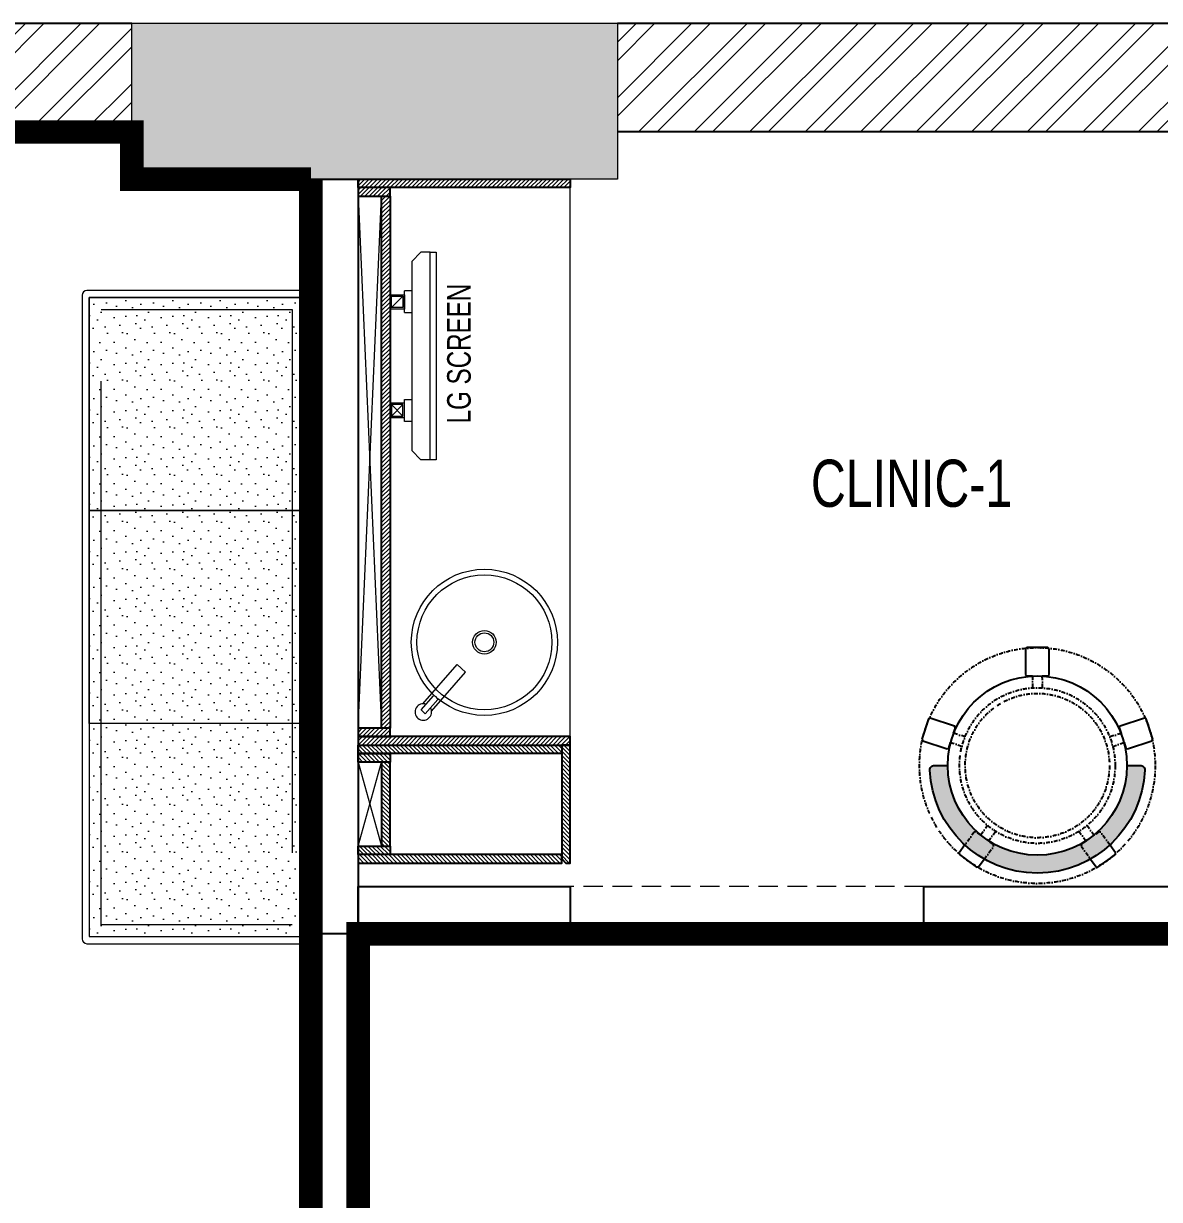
# Model space of a CAD drawing. Header units: feet. Extents: x 3261276 to 3279806, y -5766786 to -5760286.
# Drawn here: x 3274757 to 3277166, y -5762779 to -5760286 of the extents above; entities that cross this region are included whole.
import ezdxf

# ---------------------------------------------------------------- set-up
doc = ezdxf.new("R2010")
doc.units = ezdxf.units.FT
doc.header["$LTSCALE"] = 33
doc.header["$MEASUREMENT"] = 0
for name, pattern in [('a_p6_plan_L18$0$HIDDEN', [0.375, 0.25, -0.125]), ('ACAD_ISO03W100', [30, 12, -18]), ('DASHDOT2', [0.5, 0.25, -0.125, 0, -0.125]), ('HIDDEN2', [4.7624999999999975, 3.174999999999998, -1.587499999999999])]:
    doc.linetypes.add(name, pattern=pattern)
doc.layers.add('A-WALL', color=1, linetype='Continuous')
for name, color, linetype, lineweight in [('Column', 243, 'Continuous', 9), ('Floor-Unit', 1, 'Continuous', 13), ('HATCH', 9, 'Continuous', 9), ('LENS-CURTAIN', 5, 'a_p6_plan_L18$0$HIDDEN', 9), ('LENS-FURNITURE', 13, 'Continuous', 9), ('LENS-HATCH', 251, 'Continuous', 5), ('LENS-PARTITION', 21, 'Continuous', 25), ('LENS_DIMENSION', 193, 'Continuous', 0), ('LENS_TEXT', 31, 'Continuous', 5), ('LK-FF&E FLOOR', 1, 'Continuous', 9), ('LK-FF&E WALL', 1, 'Continuous', 9), ('LK-FLUTTED FINISH', 20, 'Continuous', 30), ('LK-IT', 3, 'Continuous', 18), ('LK-MIRROR', 133, 'Continuous', 13), ('LK-TILES FINISH', 251, 'Continuous', 5), ('LN-ELEVATION-1', 81, 'Continuous', 25), ('LN-ELEVATION-2', 103, 'Continuous', 20), ('LN-ELEVATION-3', 125, 'Continuous', 18), ('LN-ELEVATION-5', 167, 'Continuous', 5), ('LN-HATCH', 251, 'Continuous', 0), ('TV', 92, 'Continuous', 18)]:
    doc.layers.add(name, color=color, linetype=linetype, lineweight=lineweight)
doc.styles.get("Standard").update_dxf_attribs({"font": 'GILC____.TTF'})
pattern_1 = [(44.99999999999998, (35858.5, -100655.3575484328), (-4.419417382415918, 4.419417382415923), [])]

# ---------------------------------------------------------------- blocks, each defined once
blk = doc.blocks.new('A$C4c1cf22f')
at = {"layer": 'Column'}
h = blk.add_hatch(color=8, dxfattribs=at)
h.dxf.hatch_style = 1
h.paths.add_polyline_path([(-3790, 0), (-3790, 450), (-4820, 450), (-4820, 0)])
h.paths.add_polyline_path([(-4820, 6500), (-4820, 6170), (-3790, 6170), (-3790, 6500)])
h.paths.add_polyline_path([(0, 6160), (0, 6500), (-1690, 6500), (-1690, 6160)])
h.paths.add_polyline_path([(-660, 0), (-660, 450), (-1690, 450), (-1690, 0)])
h.paths.add_polyline_path([(-10860, 0), (-10860, 380), (-11880, 380), (-11880, 0)])
h.paths.add_polyline_path([(-17480, 0), (-16880, 0), (-16880, 410), (-17480, 410)])
h.paths.add_polyline_path([(-17480, 6500), (-17480, 6090), (-16880, 6090), (-16880, 6500)])
at = {"layer": 'LN-HATCH'}
h = blk.add_hatch(dxfattribs=at)
h.set_pattern_fill('ANSI32', color=256, scale=222)
h.set_pattern_definition([(45, (-3078826.564538453, 5459819.806017673), (-58.86663953378008, 58.86663953378008), []), (45, (-3078787.320112163, 5459819.806017673), (-58.86663953378008, 58.86663953378008), [])])
h.paths.add_polyline_path([(-4820, 0), (-4820, 230), (-10860, 230), (-10860, 0)])
h.paths.add_polyline_path([(-1690, 0), (-1690, 230), (-3790, 230), (-3790, 0)])
h.paths.add_polyline_path([(0, 0), (0, 6160), (-230, 6160), (-230, 2230), (-230, 450), (-660, 450), (-660, 0)])
h.paths.add_polyline_path([(-1460, 450), (-1460, 2230), (-1690, 2230), (-1690, 450)])
h.paths.add_polyline_path([(-230, 2000), (-230, 2230), (-790, 2230), (-790, 2000)])
h.paths.add_polyline_path([(-1690, 6270), (-1690, 6500), (-3790, 6500), (-3790, 6270)])
h.paths.add_polyline_path([(-4820, 6270), (-4820, 6500), (-16880, 6500), (-16880, 6270)])
h.paths.add_polyline_path([(-11880, 0), (-11880, 230), (-16880, 230), (-16880, 0)])
at = {"layer": 'A-WALL'}
for p, q in [((-4820, 6500), (-16880, 6500)), ((-1690, 6500), (-3790, 6500)), ((-4820, 6270), (-16880, 6270)), ((-1690, 6270), (-3790, 6270))]:
    blk.add_line(p, q, dxfattribs=at)
at = {"layer": 'Column'}
for p, q in [((-3790, 6500), (-4820, 6500)), ((-4820, 6170), (-4820, 6500)), ((-3790, 6500), (-3790, 6170)), ((-3790, 6170), (-4820, 6170))]:
    blk.add_line(p, q, dxfattribs=at)
blk = doc.blocks.new('rtf')
at = {"color": 0, "linetype": 'ByBlock', "lineweight": -2}
for p, q in [((16412.5253540573, -172798.8148984113), (16452.40026456733, -172798.8148984113)), ((16412.5253540573, -172810.8148984113), (16412.5253540573, -172798.8148984113)), ((16412.5253540573, -172810.8148984113), (16452.40026456733, -172810.8148984113)), ((16425.26329468148, -172793.1007600746), (16535.26329468148, -172793.1007600746)), ((16535.26329468148, -172793.1007600746), (16535.26329468148, -172817.1007600746)), ((16425.26329468148, -172817.1007600746), (16535.26329468148, -172817.1007600746))]:
    blk.add_line(p, q, dxfattribs=at)
for centre, radius, start, end in [((16412.5253540573, -172805.1007600746), 17.5, 21.05058810897431, 340.9421780194656), ((16444.53660690578, -172804.8148984114), 9.891264419597851, 322.656233941354, 37.34376605891414)]:
    blk.add_arc(centre, radius, start, end, dxfattribs=at)
blk = doc.blocks.new('dsg')
at = {"color": 0, "linetype": 'ByBlock', "lineweight": -2}
for radius in [155, 143, 25, 20]:
    blk.add_circle((11491.5035008227, -171102.5847399924), radius, dxfattribs=at)
blk.add_blockref('rtf', (-5117.472106590168, 1702.9323767405), dxfattribs=at)
blk = doc.blocks.new('CLINIC - CABINET SINK')
at = {"layer": 'LN-HATCH', "ltscale": 0.5}
h = blk.add_hatch(dxfattribs=at)
h.set_pattern_fill('ANSI31', color=256, scale=2)
h.set_pattern_definition([(45, (4052861.500382861, 1708016.355767586), (-4.490128060534575, 4.490128060534575), [])])
h.paths.add_polyline_path([(-563.359543572413, 156.9999999999999), (564.640456427587, 156.9999999999999), (564.640456427587, 174.9999999999999), (-563.359543572413, 174.9999999999999)])
h.paths.add_polyline_path([(582.6404564275867, 225), (600.6404564275867, 225), (600.6404564275867, -225), (582.6404564275867, -225)])
h.paths.add_polyline_path([(564.640456427587, 225), (582.6404564275867, 225), (582.6404564275867, 156.9999999999999), (564.640456427587, 156.9999999999999)])
h.paths.add_polyline_path([(-581.359543572413, 225), (-599.359543572413, 225), (-599.359543572413, -225), (-581.359543572413, -225)])
h.paths.add_polyline_path([(-581.359543572413, 225), (-563.359543572413, 225), (-563.359543572413, 156.9999999999999), (-581.359543572413, 156.9999999999999)])
at = {"layer": 'LN-ELEVATION-1', "ltscale": 0.5}
for points in [[(-581.359543572413, 225), (-599.359543572413, 225), (-599.359543572413, -225), (-581.359543572413, -225)], [(-581.359543572413, 225), (-563.359543572413, 225), (-563.359543572413, 156.9999999999999), (-581.359543572413, 156.9999999999999)], [(564.640456427587, 225), (582.6404564275867, 225), (582.6404564275867, 156.9999999999999), (564.640456427587, 156.9999999999999)], [(582.6404564275867, 225), (600.6404564275867, 225), (600.6404564275867, -225), (582.6404564275867, -225)], [(-563.359543572413, 156.9999999999999), (564.640456427587, 156.9999999999999), (564.640456427587, 174.9999999999999), (-563.359543572413, 174.9999999999999)]]:
    blk.add_lwpolyline(points, close=True, dxfattribs=at)
at = {"layer": 'LN-ELEVATION-2', "ltscale": 0.5}
blk.add_line((582.6404564275867, -225), (-581.359543572413, -225), dxfattribs=at)
at = {"layer": 'LN-HATCH', "ltscale": 0.5}
for p, q in [((564.640456427587, 225), (-563.359543572413, 174.9999999999999)), ((-563.359543572413, 225), (564.640456427587, 174.9999999999999))]:
    blk.add_line(p, q, dxfattribs=at)
at = {"layer": 'LN-ELEVATION-3', "xscale": -1, "rotation": 41.1558274151866}
blk.add_blockref('dsg', (-103569.3304926871, 136346.6509754679), dxfattribs=at)
blk = doc.blocks.new('CLINIC SCREEN')
at = {"layer": 'TV'}
for p, q in [((-103.1090284836336, 42.85441964946222), (-127.4114311772946, 18.55201695591665)), ((-127.4114311772946, 42.85441964946222), (-103.1090284836336, 18.55201695591665)), ((102.7052824410566, 42.85441964946222), (127.007685134602, 18.55201695591665))]:
    blk.add_line(p, q, dxfattribs=at)
at = {"layer": 'TV', "ltscale": 12}
for p, q in [((-220.0000000000082, -19.41163062257681), (-200.5883693773149, 0)), ((200.5883693773149, 0), (-200.5883693773149, 0)), ((-138.5315413423604, 0), (-138.5315413423604, 15.514207008644)), ((-138.5315413423604, 15.514207008644), (-91.98892031613741, 15.514207008644)), ((-91.98892031613741, 15.514207008644), (-91.98892031613741, 0)), ((91.98892031610741, 15.514207008644), (91.98892031610741, 0)), ((91.98892031610741, 15.514207008644), (138.5315413423595, 15.514207008644)), ((138.5315413423595, 0), (138.5315413423595, 15.514207008644)), ((219.9999999999918, -19.41163062257681), (200.5883693773149, 0)), ((-220.0000000000082, -38.82326124538668), (-220.0000000000082, -19.41163062257681)), ((219.9999999999918, -38.82326124538668), (219.9999999999918, -19.41163062257681))]:
    blk.add_line(p, q, dxfattribs=at)
at = {"layer": 'TV'}
for points in [[(-130.4492315140169, 15.51421661919448), (-100.0712281470269, 15.51421661919448), (-100.0712281470269, 45.89221998606814), (-130.4492315140169, 45.89221998606814)], [(-127.4114311772946, 18.55201695591665), (-103.1090284836336, 18.55201695591665), (-103.1090284836336, 42.85441964946222), (-127.4114311772946, 42.85441964946222)], [(130.0454854713243, 15.51421661919448), (99.66748210433435, 15.51421661919448), (99.66748210433435, 45.89221998606814), (130.0454854713243, 45.89221998606814)], [(127.007685134602, 18.55201695591665), (102.7052824410566, 18.55201695591665), (102.7052824410566, 42.85441964946222), (127.007685134602, 42.85441964946222)]]:
    blk.add_lwpolyline(points, close=True, dxfattribs=at)
at = {"layer": 'TV', "ltscale": 12}
blk.add_lwpolyline([(-220.0000000000082, -51.71278328332107), (-220.0000000000082, -38.82326124538668), (219.9999999999918, -38.82326124538668), (219.9999999999918, -51.71278328332107)], close=True, dxfattribs=at)
at = {"layer": 'Floor-Unit', "color": 0, "ltscale": 2, "insert": (5.199680584678389, -100.4085774972336), "char_height": 50, "attachment_point": 5}
blk.add_mtext_dynamic_manual_height_columns('LG SCREEN', width=466.4796511627907, gutter_width=12.5, heights=[0], dxfattribs=at)
blk = doc.blocks.new('CLINIC - MOP CLOSET')
at = {"layer": 'LN-HATCH', "ltscale": 0.5}
h = blk.add_hatch(dxfattribs=at)
h.set_pattern_fill('ANSI31', color=256, scale=50, angle=360)
h.set_pattern_definition(pattern_1)
h.paths.add_polyline_path([(-106.3595435724128, 216), (-124.3595435724128, 216), (-124.3595435724128, -216), (-106.3595435724128, -216)])
h = blk.add_hatch(dxfattribs=at)
h.set_pattern_fill('ANSI31', color=256, scale=50, angle=360)
h.set_pattern_definition(pattern_1)
h.paths.add_polyline_path([(-106.3595435724128, 216), (-88.35954357241282, 216), (-88.35954357241282, 148), (-106.3595435724128, 148)])
h = blk.add_hatch(dxfattribs=at)
h.set_pattern_fill('ANSI31', color=256, scale=50, angle=360)
h.set_pattern_definition(pattern_1)
h.paths.add_polyline_path([(89.64045642758717, 216), (107.6404564275872, 216), (107.6404564275872, 148), (89.64045642758717, 148)])
h = blk.add_hatch(dxfattribs=at)
h.set_pattern_fill('ANSI31', color=256, scale=50, angle=360)
h.set_pattern_definition(pattern_1)
h.paths.add_polyline_path([(107.6404564275872, 216), (125.6404564275872, 216), (125.6404564275872, -216), (107.6404564275872, -216)])
h = blk.add_hatch(dxfattribs=at)
h.set_pattern_fill('ANSI31', color=256, scale=50, angle=360)
h.set_pattern_definition(pattern_1)
h.paths.add_polyline_path([(-88.35954357241282, 148), (89.64045642758717, 148), (89.64045642758717, 166), (-88.35954357241282, 166)])
h = blk.add_hatch(dxfattribs=at)
h.set_pattern_fill('ANSI31', color=256, scale=50, angle=360)
h.set_pattern_definition([(44.99999999999998, (35894.5, -101037.3575484328), (-4.419417382415918, 4.419417382415923), [])])
h.paths.add_polyline_path([(-115.3595435724055, -216), (-124.3595435724128, -225), (-124.3595435724128, -234), (125.6404564275872, -234), (125.6404564275872, -216)])
at = {"layer": 'LN-ELEVATION-1', "ltscale": 0.5}
for points in [[(-106.3595435724128, 216), (-124.3595435724128, 216), (-124.3595435724128, -216), (-106.3595435724128, -216)], [(-106.3595435724128, 216), (-88.35954357241282, 216), (-88.35954357241282, 148), (-106.3595435724128, 148)], [(89.64045642758717, 216), (107.6404564275872, 216), (107.6404564275872, 148), (89.64045642758717, 148)], [(107.6404564275872, 216), (125.6404564275872, 216), (125.6404564275872, -216), (107.6404564275872, -216)], [(-88.35954357241282, 148), (89.64045642758717, 148), (89.64045642758717, 166), (-88.35954357241282, 166)], [(-124.3595435724128, -225), (-124.3595435724128, -234), (125.6404564275872, -234), (125.6404564275872, -216), (-115.3595435724128, -216)]]:
    blk.add_lwpolyline(points, close=True, dxfattribs=at)
at = {"layer": 'LN-HATCH', "ltscale": 0.5}
for p, q in [((89.64045642758717, 216), (-88.35954357241282, 166)), ((-88.35954357241282, 216), (89.64045642758717, 166))]:
    blk.add_line(p, q, dxfattribs=at)
blk = doc.blocks.new('DR STOOL')
at = {"layer": 'HATCH'}
h = blk.add_hatch(dxfattribs=at)
h.set_pattern_fill('ANSI36', color=250, angle=-90.00000000000001)
h.set_pattern_definition([(315, (-227.8099174643867, 917.3997257252777), (6.173926083235043, -1.683798022700468), [7.9375, -1.587499999999999, 0, -1.587499999999999])])
edge = h.paths.add_edge_path()
edge.add_line((-190.0000000041909, 4.511094e-10), (-218.6899174675346, 4.511094e-10))
edge.add_arc((-218.6899174670689, 9.120000000388245), 9.119999999940092, 177.6119845363388, 269.9999999996136, ccw=False)
edge.add_arc((-1.8626451e-09, 3.565219e-10), 228.000000002257, 2.3880154632688004, 177.6119845367313, ccw=False)
edge.add_arc((218.6899174633436, 9.120000000497384), 9.120000000051716, -90.00000000034493, 2.3880154629299, ccw=False)
edge.add_line((218.6899174633436, 4.511094e-10), (190, 4.511094e-10))
edge.add_arc((-1.8626451e-09, 4.511094e-10), 190.000000001979, -1.27e-14, 180)
at = {"layer": 'LN-ELEVATION-1', "color": 1, "ltscale": 100}
for p, q in [((-128.6221585394814, 215.4841044476634), (-165.2704676063731, 189.0243927398114)), ((-124.7228340068832, 214.8545704018979), (-128.6221585394814, 215.4841044476634)), ((-112.6981821293011, 198.1996966340157), (-124.7228340068832, 214.8545704018979)), ((124.7553772013634, 214.9803744515593), (112.5488144652918, 198.2845540212292)), ((128.7014972954057, 215.5933048763618), (124.7553772013634, 214.9803744515593)), ((128.7014972954057, 215.5933048763618), (124.7553772013634, 214.9803744515593)), ((165.1911288509145, 188.915192311113), (128.7014972954057, 215.5933048763618)), ((165.1911288509145, 188.915192311113), (128.7014972954057, 215.5933048763618)), ((-165.2704676063731, 189.0243927398114), (-165.9069543029182, 185.0820035930228)), ((-165.9069543029182, 185.0820035930228), (-153.8003208162263, 168.3135803133482)), ((153.6734594982117, 168.4294150282658), (165.7973639420234, 185.0121775862135)), ((165.7973639420234, 185.0121775862135), (165.1911288509145, 188.915192311113)), ((165.7973639420234, 185.0121775862135), (165.1911288509145, 188.915192311113)), ((-191.2928382232785, -35.45407700946089), (-242.9550312487409, -52.24013893969095)), ((-187.9259491492994, -37.1695928365807), (-191.2928382232785, -35.45407700946089)), ((-184.1424400564283, -48.81403796559607), (-187.9259491492994, -37.1695928365807)), ((188.0651108901948, -36.96233201187715), (184.0504167033359, -49.19388854173303)), ((191.3981811110861, -35.27656588272658), (188.0651108901948, -36.96233201187715)), ((243.0100176925771, -52.21682526778022), (191.3981811110861, -35.27656588272658)), ((-242.9550312487409, -52.24013893969095), (-244.7482102331705, -55.75945052818861)), ((-244.7482102331705, -55.75945052818861), (-230.7800458371639, -98.74904560100549)), ((-173.8639617776498, -80.4479453730819), (-177.8421125086024, -68.2044548037811)), ((177.6922140880488, -68.56540505095472), (173.8739495249465, -80.1985000452405)), ((230.715890809428, -98.7280946081737), (244.8123673382215, -55.78040257930116)), ((244.8123673382215, -55.78040257930116), (243.0100176925771, -52.21682526778022)), ((-230.7800458371639, -98.74904560100549), (-227.2218665438704, -100.5620286722478)), ((-227.2218665438704, -100.5620286722478), (-175.5596735184081, -83.7759667420105)), ((-175.5596735184081, -83.7759667420105), (-173.8639617776498, -80.4479453730819)), ((173.8739495249465, -80.1985000452405), (175.5794035866856, -83.5704969359358)), ((175.5794035866856, -83.5704969359358), (227.1912401677109, -100.5107563209894)), ((227.1912401677109, -100.5107563209894), (230.715890809428, -98.7280946081737)), ((-22.72193054761737, -190.2142363802995), (-25.39390889601782, -192.886214728569)), ((-25.39390889601782, -192.886214728569), (-25.39390889601782, -247.2070584567482)), ((-10.47823652112856, -190.2142363802995), (-22.72193054761737, -190.2142363802995)), ((22.78362171910703, -190.2142363802995), (9.910054048988968, -190.2142363802995)), ((25.42475448176265, -192.8553691428751), (22.78362171910703, -190.2142363802995)), ((25.42475448176265, -247.1762128710543), (25.42475448176265, -192.8553691428751)), ((-25.39390889601782, -247.2070584567482), (-22.60096735274419, -250)), ((22.60096735274419, -250), (25.42475448176265, -247.1762128710543)), ((-22.60096735274419, -250), (22.60096735274419, -250))]:
    blk.add_line(p, q, dxfattribs=at)
at = {"layer": 'LN-ELEVATION-1', "linetype": 'DASHDOT2'}
for p, q in [((-92.92521573789418, 170.8129362839827), (-112.6981821293011, 198.1996966340157)), ((112.5488144652918, 198.2845540212292), (92.69529851106927, 171.1294289919315)), ((-153.8003208162263, 168.3135803133482), (-134.1093360339291, 141.0403694751003)), ((-103.4542870586738, 159.9154408004979), (-93.52748446213081, 167.0824927485227)), ((-88.15393704269081, 139.4771787207864), (-103.4542870586738, 159.9154408004979)), ((-93.52748446213081, 167.0824927485227), (-92.92521573789418, 170.8129362839827)), ((103.6608748426661, 159.8406005539291), (88.19885099539533, 139.4487815762331)), ((92.69529851106927, 171.1294289919315), (93.26858203159645, 167.4385604566923)), ((93.26858203159645, 167.4385604566923), (103.6608748426661, 159.8406005539291)), ((133.7372852512635, 141.1612321265929), (153.6734594982117, 168.4294150282658)), ((-134.1093360339291, 141.0403694751003), (-130.4219571123831, 140.4450534014686)), ((-130.4219571123831, 140.4450534014686), (-119.9844727469608, 147.9808124662595)), ((-119.9844727469608, 147.9808124662595), (-105.3687285655178, 126.9741353208374)), ((105.4096150295809, 126.94019481352), (120.1194891873747, 147.8074627162714)), ((120.1194891873747, 147.8074627162714), (130.0033113472163, 140.5812532722048)), ((130.0033113472163, 140.5812532722048), (133.7372852512635, 141.1612321265929)), ((-159.954806596972, -40.49024384317454), (-184.1424400564283, -48.81403796559607)), ((184.0504167033359, -49.19388854173303), (159.8786162491887, -40.79004861696012)), ((-177.8421125086024, -68.2044548037811), (-153.4148110738024, -60.73628028803068)), ((153.3006618716754, -61.02382378749462), (177.6922140880488, -68.56540505095472)), ((-10.92024635523557, -164.6382343793375), (-10.47823652112856, -190.2142363802995)), ((9.910054048988968, -190.2142363802995), (10.35584833659231, -164.674698740353))]:
    blk.add_line(p, q, dxfattribs=at)
at = {"layer": 'LN-ELEVATION-1', "color": 1, "ltscale": 100}
blk.add_lwpolyline([(-190.0000000023283, 0), (-218.6899174656719, 0, -0.4264743413925903), (-227.8019973598421, 9.5, -0.959166304662544), (227.8019973593764, 9.5, -0.4264743413925903), (218.6899174647406, 0), (190.0000000013969, 0)], format="xyb", dxfattribs=at)
at = {"layer": 'LN-ELEVATION-1', "linetype": 'DASHDOT2'}
for radius in [250, 165, 153]:
    blk.add_circle((0, 0), radius, dxfattribs=at)
at = {"layer": 'LN-ELEVATION-1', "color": 1, "ltscale": 100}
blk.add_circle((0, 0), 190, dxfattribs=at)
blk = doc.blocks.new('3 seater Bench 1385')
at = {"layer": 'LENS-HATCH', "lineweight": 0}
h = blk.add_hatch(dxfattribs=at)
h.set_pattern_fill('STIP1', color=177, scale=100, angle=269.9999999999999, pattern_type=2)
h.set_pattern_definition([(270, (6617025.245374651, -170439.1063060568), (100, -1.516e-13), [0, -100]), (270, (6617009.245374652, -170451.1063060568), (100, -1.516e-13), [0, -100]), (270, (6616985.245374652, -170446.1063060568), (100, -1.516e-13), [0, -100]), (270, (6616962.245374652, -170481.1063060568), (100, -1.516e-13), [0, -100]), (270, (6616998.245374652, -170478.1063060568), (100, -1.516e-13), [0, -100]), (270, (6617022.245374652, -170505.1063060568), (100, -1.516e-13), [0, -100]), (270, (6617029.245374651, -170470.1063060568), (100, -1.516e-13), [0, -100]), (270, (6616988.245374651, -170512.1063060568), (100, -1.516e-13), [0, -100]), (270, (6616956.245374652, -170507.1063060568), (100, -1.516e-13), [0, -100]), (270, (6616941.245374651, -170433.1063060568), (100, -1.516e-13), [0, -100]), (270, (6616961.245374652, -170451.1063060568), (100, -1.516e-13), [0, -100]), (270, (6616942.245374652, -170465.1063060568), (100, -1.516e-13), [0, -100]), (270, (6617006.245374652, -170526.1063060568), (100, -1.516e-13), [0, -100]), (270, (6616981.245374652, -170494.1063060568), (100, -1.516e-13), [0, -100]), (270, (6617014.245374652, -170486.1063060568), (100, -1.516e-13), [0, -100]), (270, (6617005.245374651, -170503.1063060568), (100, -1.516e-13), [0, -100]), (270, (6616978.245374651, -170467.1063060568), (100, -1.516e-13), [0, -100]), (270, (6617032.245374652, -170495.1063060568), (100, -1.516e-13), [0, -100]), (270, (6616973.245374651, -170526.1063060568), (100, -1.516e-13), [0, -100]), (270, (6616943.245374651, -170523.1063060568), (100, -1.516e-13), [0, -100])])
h.paths.add_polyline_path([(677.5000000004657, 227.5), (225.8333333334885, 227.5), (225.8333333334885, -227.5), (677.5000000004657, -227.5)])
h.paths.add_polyline_path([(-225.8333333334885, 227.5), (225.8333333334885, 227.5), (225.8333333334885, -227.5), (-225.8333333334885, -227.5)])
h.paths.add_polyline_path([(-677.5000000004657, 227.5), (-225.8333333334885, 227.5), (-225.8333333334885, -227.5), (-677.5000000004657, -227.5)])
at = {"layer": 'LN-ELEVATION-2', "ltscale": 0.5}
for points in [[(-677.5000000004657, 227.5), (-225.8333333334885, 227.5), (-225.8333333334885, -227.5), (-677.5000000004657, -227.5)], [(-225.8333333334885, 227.5), (225.8333333334885, 227.5), (225.8333333334885, -227.5), (-225.8333333334885, -227.5)], [(677.5000000004657, 227.5), (225.8333333334885, 227.5), (225.8333333334885, -227.5), (677.5000000004657, -227.5)]]:
    blk.add_lwpolyline(points, close=True, dxfattribs=at)
at = {"layer": 'LN-ELEVATION-5', "ltscale": 0.5}
blk.add_lwpolyline([(682.4999999995343, 242.5), (-682.5000000004655, 242.5, 0.4142135623730951), (-692.5000000004655, 232.5), (-692.5000000004655, -232.5, 0.4142135623730951), (-682.5000000004655, -242.5), (682.4999999995343, -242.5, 0.4142135623730951), (692.4999999995343, -232.5), (692.4999999995343, 232.5, 0.4142135623730951)], format="xyb", close=True, dxfattribs=at)
blk.add_lwpolyline([(677.4999999995343, 227.5), (-677.5000000004657, 227.5), (-677.5000000004657, -227.5), (677.4999999995343, -227.5)], close=True, dxfattribs=at)
at = {"layer": 'LN-ELEVATION-5', "linetype": 'HIDDEN2', "ltscale": 11}
blk.add_lwpolyline([(-652.5000000004657, 202.5), (652.5000000004657, 202.5), (652.5000000004657, -202.5), (-652.5000000004657, -202.5)], close=True, dxfattribs=at)

msp = doc.modelspace()

# ---------------------------------------------------------------- linework, layer by layer
at = {"layer": 'LENS-CURTAIN', "ltscale": 5}
for points in [[(3275916.491754381, -5762215.899322907), (3276666.491754381, -5762215.899322907), (3276666.491754381, -5762115.899322907), (3275916.491754381, -5762115.899322907)], [(3275466.491754388, -5763015.899322907), (3275466.491754388, -5762215.899322907), (3275366.491754389, -5762215.899322907), (3275366.491754389, -5763015.899322907)]]:
    msp.add_lwpolyline(points, close=True, dxfattribs=at)
at = {"layer": 'LENS-PARTITION'}
for points in [[(3275466.491754388, -5762215.899322907), (3275366.491754389, -5762215.899322907), (3275366.491754389, -5760615.899322906), (3275466.491754388, -5760615.899322906)], [(3275466.491754388, -5762115.899322907), (3275916.491754381, -5762115.899322907), (3275916.491754381, -5762215.899322907), (3275466.491754388, -5762215.899322907)], [(3276666.491754381, -5762115.899322907), (3278216.491754388, -5762115.899322907), (3278216.491754388, -5762215.899322907), (3276666.491754381, -5762215.899322907)]]:
    msp.add_lwpolyline(points, close=True, dxfattribs=at)
at = {"layer": 'LK-FLUTTED FINISH', "linetype": 'ACAD_ISO03W100', "ltscale": 0.05, "const_width": 50}
msp.add_lwpolyline([(3275366.491754389, -5766335.899322906), (3275366.491754389, -5760615.899322906)], dxfattribs=at)
at = {"layer": 'LK-MIRROR', "linetype": 'ACAD_ISO03W100', "ltscale": 0.05, "const_width": 50}
msp.add_lwpolyline([(3275366.491754389, -5760615.899322906), (3274986.491754388, -5760615.899322906), (3274986.491754388, -5760515.899322906), (3274246.491754389, -5760515.899322906)], dxfattribs=at)
at = {"layer": 'LK-TILES FINISH', "color": 212, "linetype": 'ACAD_ISO03W100', "ltscale": 0.05, "const_width": 50}
msp.add_lwpolyline([(3278116.491754389, -5763015.899322907), (3278116.491754389, -5762215.899322907), (3275466.491754388, -5762215.899322907), (3275466.491754388, -5763015.899322907), (3277366.491754374, -5763015.899322373)], dxfattribs=at)

# ---------------------------------------------------------------- block references
at = {"layer": 'LENS-FURNITURE', "rotation": 180}
msp.add_blockref('DR STOOL', (3276907.352308291, -5761859.173411288), dxfattribs=at)
at = {"layer": 'LENS_DIMENSION'}
msp.add_blockref('A$C4c1cf22f', (3279806.491754389, -5766785.899322907), dxfattribs=at)
at = {"layer": 'LK-FF&E FLOOR', "rotation": 270}
msp.add_blockref('3 seater Bench 1385', (3275123.991754389, -5761544.406105206), dxfattribs=at)
at = {"layer": 'LK-FF&E WALL', "xscale": -1, "rotation": 90}
msp.add_blockref('CLINIC - CABINET SINK', (3275691.491754388, -5761215.258866477), dxfattribs=at)
at = {"layer": 'LK-FF&E WALL', "rotation": 90}
msp.add_blockref('CLINIC - MOP CLOSET', (3275682.491754388, -5761941.539779334), dxfattribs=at)
at = {"layer": 'LK-IT', "rotation": 90.00000000000006}
msp.add_blockref('CLINIC SCREEN', (3275580.383974364, -5760990.899322905), dxfattribs=at)

# ---------------------------------------------------------------- texts
at = {"layer": 'LENS_TEXT', "linetype": 'Continuous', "ltscale": 3, "insert": (3276640.613056282, -5761261.3638814), "char_height": 100, "attachment_point": 5}
msp.add_mtext_dynamic_manual_height_columns('CLINIC-1', width=730.5073781448633, gutter_width=0.9999999999999992, heights=[0], dxfattribs=at)

doc.saveas('drawing.dxf')
